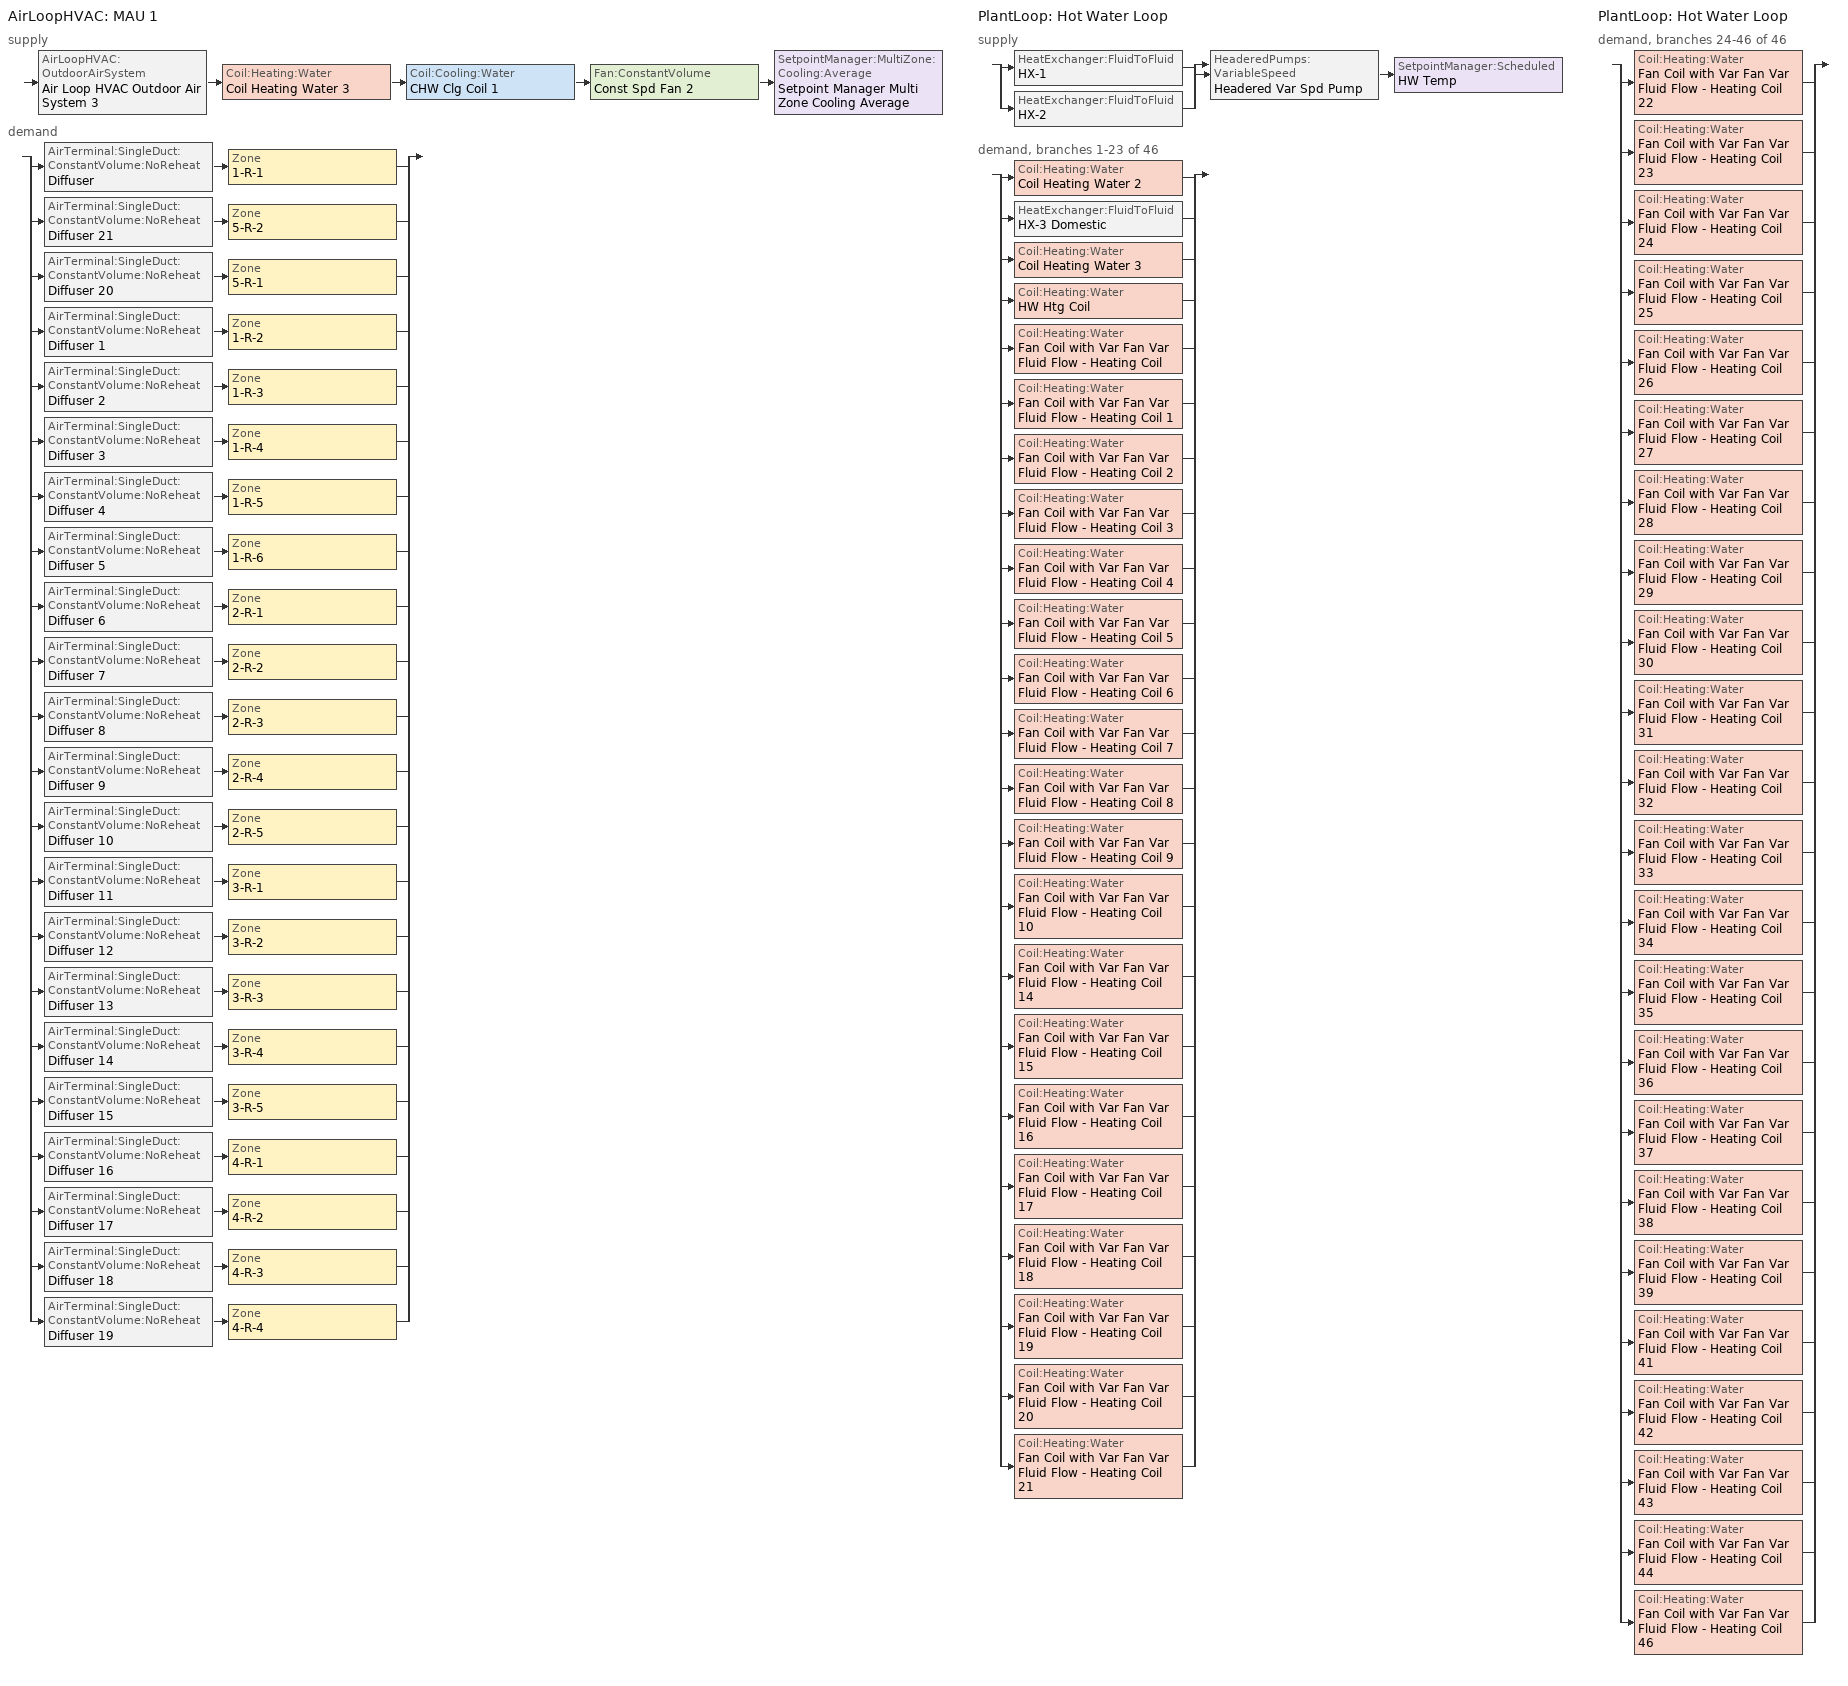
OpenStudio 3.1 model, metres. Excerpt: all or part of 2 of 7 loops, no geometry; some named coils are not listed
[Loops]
AirLoopHVAC 'MAU 1'
 supply: AirLoopHVAC:OutdoorAirSystem 'Air Loop HVAC Outdoor Air System 3' > Coil:Heating:Water 'Coil Heating Water 3' > Coil:Cooling:Water 'CHW Clg Coil 1' > Fan:ConstantVolume 'Const Spd Fan 2' > SetpointManager:MultiZone:Cooling:Average 'Setpoint Manager Multi Zone Cooling Average'
 demand: split
  | AirTerminal:SingleDuct:ConstantVolume:NoReheat 'Diffuser' > Zone '1-R-1'
  | AirTerminal:SingleDuct:ConstantVolume:NoReheat 'Diffuser 21' > Zone '5-R-2'
  | AirTerminal:SingleDuct:ConstantVolume:NoReheat 'Diffuser 20' > Zone '5-R-1'
  | AirTerminal:SingleDuct:ConstantVolume:NoReheat 'Diffuser 1' > Zone '1-R-2'
  | AirTerminal:SingleDuct:ConstantVolume:NoReheat 'Diffuser 2' > Zone '1-R-3'
  | AirTerminal:SingleDuct:ConstantVolume:NoReheat 'Diffuser 3' > Zone '1-R-4'
  | AirTerminal:SingleDuct:ConstantVolume:NoReheat 'Diffuser 4' > Zone '1-R-5'
  | AirTerminal:SingleDuct:ConstantVolume:NoReheat 'Diffuser 5' > Zone '1-R-6'
  | AirTerminal:SingleDuct:ConstantVolume:NoReheat 'Diffuser 6' > Zone '2-R-1'
  | AirTerminal:SingleDuct:ConstantVolume:NoReheat 'Diffuser 7' > Zone '2-R-2'
  | AirTerminal:SingleDuct:ConstantVolume:NoReheat 'Diffuser 8' > Zone '2-R-3'
  | AirTerminal:SingleDuct:ConstantVolume:NoReheat 'Diffuser 9' > Zone '2-R-4'
  | AirTerminal:SingleDuct:ConstantVolume:NoReheat 'Diffuser 10' > Zone '2-R-5'
  | AirTerminal:SingleDuct:ConstantVolume:NoReheat 'Diffuser 11' > Zone '3-R-1'
  | AirTerminal:SingleDuct:ConstantVolume:NoReheat 'Diffuser 12' > Zone '3-R-2'
  | AirTerminal:SingleDuct:ConstantVolume:NoReheat 'Diffuser 13' > Zone '3-R-3'
  | AirTerminal:SingleDuct:ConstantVolume:NoReheat 'Diffuser 14' > Zone '3-R-4'
  | AirTerminal:SingleDuct:ConstantVolume:NoReheat 'Diffuser 15' > Zone '3-R-5'
  | AirTerminal:SingleDuct:ConstantVolume:NoReheat 'Diffuser 16' > Zone '4-R-1'
  | AirTerminal:SingleDuct:ConstantVolume:NoReheat 'Diffuser 17' > Zone '4-R-2'
  | AirTerminal:SingleDuct:ConstantVolume:NoReheat 'Diffuser 18' > Zone '4-R-3'
  | AirTerminal:SingleDuct:ConstantVolume:NoReheat 'Diffuser 19' > Zone '4-R-4'
PlantLoop 'Hot Water Loop'
 supply: split
  | HeatExchanger:FluidToFluid 'HX-1'
  | HeatExchanger:FluidToFluid 'HX-2'
  join > HeaderedPumps:VariableSpeed 'Headered Var Spd Pump' > SetpointManager:Scheduled 'HW Temp'
 demand, branches 1-23 of 46: split
  | Coil:Heating:Water 'Coil Heating Water 2'
  | HeatExchanger:FluidToFluid 'HX-3 Domestic'
  | Coil:Heating:Water 'Coil Heating Water 3'
  | Coil:Heating:Water 'HW Htg Coil'
  | Coil:Heating:Water 'Fan Coil with Var Fan Var Fluid Flow - Heating Coil'
  | Coil:Heating:Water 'Fan Coil with Var Fan Var Fluid Flow - Heating Coil 1'
  | Coil:Heating:Water 'Fan Coil with Var Fan Var Fluid Flow - Heating Coil 2'
  | Coil:Heating:Water 'Fan Coil with Var Fan Var Fluid Flow - Heating Coil 3'
  | Coil:Heating:Water 'Fan Coil with Var Fan Var Fluid Flow - Heating Coil 4'
  | Coil:Heating:Water 'Fan Coil with Var Fan Var Fluid Flow - Heating Coil 5'
  | Coil:Heating:Water 'Fan Coil with Var Fan Var Fluid Flow - Heating Coil 6'
  | Coil:Heating:Water 'Fan Coil with Var Fan Var Fluid Flow - Heating Coil 7'
  | Coil:Heating:Water 'Fan Coil with Var Fan Var Fluid Flow - Heating Coil 8'
  | Coil:Heating:Water 'Fan Coil with Var Fan Var Fluid Flow - Heating Coil 9'
  | Coil:Heating:Water 'Fan Coil with Var Fan Var Fluid Flow - Heating Coil 10'
  | Coil:Heating:Water 'Fan Coil with Var Fan Var Fluid Flow - Heating Coil 14'
  | Coil:Heating:Water 'Fan Coil with Var Fan Var Fluid Flow - Heating Coil 15'
  | Coil:Heating:Water 'Fan Coil with Var Fan Var Fluid Flow - Heating Coil 16'
  | Coil:Heating:Water 'Fan Coil with Var Fan Var Fluid Flow - Heating Coil 17'
  | Coil:Heating:Water 'Fan Coil with Var Fan Var Fluid Flow - Heating Coil 18'
  | Coil:Heating:Water 'Fan Coil with Var Fan Var Fluid Flow - Heating Coil 19'
  | Coil:Heating:Water 'Fan Coil with Var Fan Var Fluid Flow - Heating Coil 20'
  | Coil:Heating:Water 'Fan Coil with Var Fan Var Fluid Flow - Heating Coil 21'
PlantLoop 'Hot Water Loop'
 demand, branches 24-46 of 46: split
  | Coil:Heating:Water 'Fan Coil with Var Fan Var Fluid Flow - Heating Coil 22'
  | Coil:Heating:Water 'Fan Coil with Var Fan Var Fluid Flow - Heating Coil 23'
  | Coil:Heating:Water 'Fan Coil with Var Fan Var Fluid Flow - Heating Coil 24'
  | Coil:Heating:Water 'Fan Coil with Var Fan Var Fluid Flow - Heating Coil 25'
  | Coil:Heating:Water 'Fan Coil with Var Fan Var Fluid Flow - Heating Coil 26'
  | Coil:Heating:Water 'Fan Coil with Var Fan Var Fluid Flow - Heating Coil 27'
  | Coil:Heating:Water 'Fan Coil with Var Fan Var Fluid Flow - Heating Coil 28'
  | Coil:Heating:Water 'Fan Coil with Var Fan Var Fluid Flow - Heating Coil 29'
  | Coil:Heating:Water 'Fan Coil with Var Fan Var Fluid Flow - Heating Coil 30'
  | Coil:Heating:Water 'Fan Coil with Var Fan Var Fluid Flow - Heating Coil 31'
  | Coil:Heating:Water 'Fan Coil with Var Fan Var Fluid Flow - Heating Coil 32'
  | Coil:Heating:Water 'Fan Coil with Var Fan Var Fluid Flow - Heating Coil 33'
  | Coil:Heating:Water 'Fan Coil with Var Fan Var Fluid Flow - Heating Coil 34'
  | Coil:Heating:Water 'Fan Coil with Var Fan Var Fluid Flow - Heating Coil 35'
  | Coil:Heating:Water 'Fan Coil with Var Fan Var Fluid Flow - Heating Coil 36'
  | Coil:Heating:Water 'Fan Coil with Var Fan Var Fluid Flow - Heating Coil 37'
  | Coil:Heating:Water 'Fan Coil with Var Fan Var Fluid Flow - Heating Coil 38'
  | Coil:Heating:Water 'Fan Coil with Var Fan Var Fluid Flow - Heating Coil 39'
  | Coil:Heating:Water 'Fan Coil with Var Fan Var Fluid Flow - Heating Coil 41'
  | Coil:Heating:Water 'Fan Coil with Var Fan Var Fluid Flow - Heating Coil 42'
  | Coil:Heating:Water 'Fan Coil with Var Fan Var Fluid Flow - Heating Coil 43'
  | Coil:Heating:Water 'Fan Coil with Var Fan Var Fluid Flow - Heating Coil 44'
  | Coil:Heating:Water 'Fan Coil with Var Fan Var Fluid Flow - Heating Coil 46'
[Sizing:Zone] Zone Cooling Design Supply Air Temperature Input Method=SupplyAirTemperature; Zone Cooling Design Supply Air Temperature {C}=12.7778; Zone Cooling Design Supply Air Temperature Difference {deltaC}=11.11; Zone Heating Design Supply Air Temperature Input Method=SupplyAirTemperature; Zone Heating Design Supply Air Temperature {C}=30; Zone Heating Design Supply Air Temperature Difference {deltaC}=11.11; Zone Cooling Design Supply Air Humidity Ratio {kg-H2O/kg-air}=0.0085; Zone Heating Design Supply Air Humidity Ratio {kg-H2O/kg-air}=0.008; Cooling Design Air Flow Method=DesignDay; Cooling Design Air Flow Rate {m3/s}=0.142056; Cooling Minimum Air Flow per Zone Floor Area {m3/s-m2}=0.0880872; Cooling Minimum Air Flow {m3/s}=0.141867; Heating Design Air Flow Method=DesignDay; Heating Design Air Flow Rate {m3/s}=0.142056; Heating Maximum Air Flow per Zone Floor Area {m3/s-m2}=0.235001; Heating Maximum Air Flow {m3/s}=0.141867; Account for Dedicated Outdoor Air System=No; Dedicated Outdoor Air System Control Strategy=NeutralSupplyAir; Dedicated Outdoor Air Low Setpoint Temperature for Design {C}=autosize; Dedicated Outdoor Air High Setpoint Temperature for Design {C}=autosize
1-R-4; 1-R-5; 1-R-6; 1-R-2; 1-R-3; 1-R-1; 2-R-3; 2-R-5; 2-R-2; 2-R-4; 2-R-1; 3-R-4; 3-R-1; 3-R-5; 3-R-2; 3-R-3; 4-R-1; 4-R-4; 4-R-3; 4-R-2; 5-R-2; 5-R-1
[Zone equipment]
1-R-4: Fan Coil with Var Fan Var Fluid Flow 29, Diffuser 3, Natural Ventilation 30
1-R-5: Fan Coil with Var Fan Var Fluid Flow 31, Diffuser 4, Natural Ventilation 28
1-R-6: Fan Coil with Var Fan Var Fluid Flow 30, Diffuser 5, Natural Ventilation 46
1-R-2: Fan Coil with Var Fan Var Fluid Flow 35, Diffuser 1, Natural Ventilation 34
1-R-3: Fan Coil with Var Fan Var Fluid Flow 37, Diffuser 2, Natural Ventilation 29
1-R-1: Fan Coil with Var Fan Var Fluid Flow 38, Diffuser, Natural Ventilation 23
2-R-3: Fan Coil with Var Fan Var Fluid Flow 43, Diffuser 8, Natural Ventilation 45
2-R-5: Fan Coil with Var Fan Var Fluid Flow 42, Diffuser 10, Natural Ventilation 42
2-R-2: Fan Coil with Var Fan Var Fluid Flow 44, Diffuser 7, Natural Ventilation 43
2-R-4: Fan Coil with Var Fan Var Fluid Flow 32, Diffuser 9, Natural Ventilation 33
2-R-1: Fan Coil with Var Fan Var Fluid Flow 9, Diffuser 6, Natural Ventilation 37
3-R-4: Fan Coil with Var Fan Var Fluid Flow 8, Diffuser 14, Natural Ventilation 7
3-R-1: Fan Coil with Var Fan Var Fluid Flow 2, Diffuser 11, Natural Ventilation 18
3-R-5: Fan Coil with Var Fan Var Fluid Flow 7, Diffuser 15, Natural Ventilation 5
3-R-2: Fan Coil with Var Fan Var Fluid Flow 16, Diffuser 12, Natural Ventilation 11
3-R-3: Fan Coil with Var Fan Var Fluid Flow 23, Diffuser 13, Natural Ventilation 20
4-R-1: Fan Coil with Var Fan Var Fluid Flow 22, Diffuser 16, Natural Ventilation 1
4-R-4: Fan Coil with Var Fan Var Fluid Flow 10, Diffuser 19, Natural Ventilation 15
4-R-3: Fan Coil with Var Fan Var Fluid Flow 18, Diffuser 18, Natural Ventilation 12
4-R-2: Fan Coil with Var Fan Var Fluid Flow 4, Diffuser 17, Natural Ventilation 21
5-R-2: Fan Coil with Var Fan Var Fluid Flow 1, Diffuser 21, Natural Ventilation 4
5-R-1: Diffuser 20, Natural Ventilation 19
[AirLoopHVAC]
MAU 1: Availability Schedule=Always On Discrete 2; Design Supply Air Flow Rate {m3/s}=1.97274; Design Return Air Flow Fraction of Supply Air Flow=1
[Sizing:System]
MAU 1: Type of Load to Size On=Sensible; Design Outdoor Air Flow Rate {m3/s}=1.97274; Central Heating Maximum System Air Flow Ratio=0.3; Preheat Design Temperature {C}=7; Preheat Design Humidity Ratio {kg-H2O/kg-Air}=0.008; Precool Design Temperature {C}=12.8; Precool Design Humidity Ratio {kg-H2O/kg-Air}=0.008; Central Cooling Design Supply Air Temperature {C}=12.8; Central Heating Design Supply Air Temperature {C}=12.8; Sizing Option=NonCoincident; 100% Outdoor Air in Cooling=Yes; 100% Outdoor Air in Heating=Yes; Central Cooling Design Supply Air Humidity Ratio {kg-H2O/kg-Air}=0.0085; Central Heating Design Supply Air Humidity Ratio {kg-H2O/kg-Air}=0.008; Cooling Design Air Flow Method=DesignDay; Cooling Design Air Flow Rate {m3/s}=0; Heating Design Air Flow Method=DesignDay; Heating Design Air Flow Rate {m3/s}=0; System Outdoor Air Method=ZoneSum; Zone Maximum Outdoor Air Fraction=1; Cooling Supply Air Flow Rate Per Floor Area {m3/s-m2}=0.00996765; Cooling Fraction of Autosized Cooling Supply Air Flow Rate=1; Cooling Supply Air Flow Rate Per Unit Cooling Capacity {m3/s-W}=3.94755e-05; Heating Supply Air Flow Rate Per Floor Area {m3/s-m2}=0.00996765; Heating Fraction of Autosized Heating Supply Air Flow Rate=1; Heating Fraction of Autosized Cooling Supply Air Flow Rate=1; Heating Supply Air Flow Rate Per Unit Heating Capacity {m3/s-W}=3.15882e-05; Cooling Design Capacity Method=CoolingDesignCapacity; Cooling Design Capacity {W}=33117; Cooling Design Capacity Per Floor Area {W/m2}=234.7; Fraction of Autosized Cooling Design Capacity=1; Heating Design Capacity Method=HeatingDesignCapacity; Heating Design Capacity {W}=122152; Heating Design Capacity Per Floor Area {W/m2}=157; Fraction of Autosized Heating Design Capacity=1; Central Cooling Capacity Control Method=OnOff
[Controller:OutdoorAir]
Controller Outdoor Air 3: Minimum Outdoor Air Flow Rate {m3/s}=1.97227; Maximum Outdoor Air Flow Rate {m3/s}=1.97274; Economizer Control Type=DifferentialDryBulb; Economizer Control Action Type=ModulateFlow; Economizer Maximum Limit Dry-Bulb Temperature {C}=28; Economizer Maximum Limit Enthalpy {J/kg}=64000; Economizer Minimum Limit Dry-Bulb Temperature {C}=-100; Lockout Type=NoLockout; Minimum Limit Type=FixedMinimum; Controller Mechanical Ventilation=Controller Mechanical Ventilation 3; High Humidity Control=No; Heat Recovery Bypass Control Type=BypassWhenWithinEconomizerLimits
[Controller:MechanicalVentilation]
Controller Mechanical Ventilation 3: Availability Schedule=Always On Discrete; System Outdoor Air Method=ZoneSum
[AirLoopHVAC:OutdoorAirSystem]
Air Loop HVAC Outdoor Air System 3: Controller=Controller Outdoor Air 3
[PlantLoop]
Hot Water Loop: Glycol Concentration=30; Plant Loop Volume {m3}=Autocalculate; Load Distribution Scheme=Optimal
[Sizing:Plant]
Hot Water Loop: Loop Type=Heating; Design Loop Exit Temperature {C}=82.2222; Loop Design Temperature Difference {deltaC}=11.1111; Sizing Option=NonCoincident; Zone Timesteps in Averaging Window=1; Coincident Sizing Factor Mode=None
[SetpointManager:Scheduled]
HW Temp: Control Variable=Temperature; Schedule=HW Temp
[Fan:ConstantVolume]
Const Spd Fan 2: Availability Schedule=Always On Discrete hvac_library; Pressure Rise {Pa}=281.47; Maximum Flow Rate {m3/s}=1.97274
[Coil:Heating:Water] U-Factor Times Area Value {W/K}=Autosize
Name | Availability Schedule | Maximum Water Flow Rate {m3/s} | Rated Capacity {W} | Rated Inlet Water Temperature {C} | Rated Inlet Air Temperature {C} | Rated Outlet Water Temperature {C} | Rated Outlet Air Temperature {C}
Coil Heating Water 3 | Always On Discrete | 0.00454249 | 1.22152e+08 | 82.2222 | -18.8889 | 71.1111 | 35.4444
Fan Coil with Var Fan Var Fluid Flow - Heating Coil; Fan Coil with Var Fan Var Fluid Flow - Heating Coil 38 | Always On Discrete hvac_library | 0.000460558 | 1.59724e+07
Fan Coil with Var Fan Var Fluid Flow - Heating Coil 1; Fan Coil with Var Fan Var Fluid Flow - Heating Coil 3; Fan Coil with Var Fan Var Fluid Flow - Heating Coil 5; Fan Coil with Var Fan Var Fluid Flow - Heating Coil 6; Fan Coil with Var Fan Var Fluid Flow - Heating Coil 8; Fan Coil with Var Fan Var Fluid Flow - Heating Coil 10; Fan Coil with Var Fan Var Fluid Flow - Heating Coil 15; Fan Coil with Var Fan Var Fluid Flow - Heating Coil 16; Fan Coil with Var Fan Var Fluid Flow - Heating Coil 18; Fan Coil with Var Fan Var Fluid Flow - Heating Coil 19; Fan Coil with Var Fan Var Fluid Flow - Heating Coil 20; Fan Coil with Var Fan Var Fluid Flow - Heating Coil 22; Fan Coil with Var Fan Var Fluid Flow - Heating Coil 23; Fan Coil with Var Fan Var Fluid Flow - Heating Coil 25; Fan Coil with Var Fan Var Fluid Flow - Heating Coil 26; Fan Coil with Var Fan Var Fluid Flow - Heating Coil 29; Fan Coil with Var Fan Var Fluid Flow - Heating Coil 32; Fan Coil with Var Fan Var Fluid Flow - Heating Coil 33; Fan Coil with Var Fan Var Fluid Flow - Heating Coil 41; Fan Coil with Var Fan Var Fluid Flow - Heating Coil 42; Fan Coil with Var Fan Var Fluid Flow - Heating Coil 44; Fan Coil with Var Fan Var Fluid Flow - Heating Coil 46 | Always On Discrete hvac_library | 0.000492104 | 2.00754e+07
Fan Coil with Var Fan Var Fluid Flow - Heating Coil 2; Fan Coil with Var Fan Var Fluid Flow - Heating Coil 14; Fan Coil with Var Fan Var Fluid Flow - Heating Coil 21; Fan Coil with Var Fan Var Fluid Flow - Heating Coil 43 | Always On Discrete hvac_library | 0.000151416 | 6.09588e+06
Fan Coil with Var Fan Var Fluid Flow - Heating Coil 4; Fan Coil with Var Fan Var Fluid Flow - Heating Coil 24 | Always On Discrete hvac_library | 7.57082e-05 | 3.04794e+06
Fan Coil with Var Fan Var Fluid Flow - Heating Coil 7; Fan Coil with Var Fan Var Fluid Flow - Heating Coil 9; Fan Coil with Var Fan Var Fluid Flow - Heating Coil 17; Fan Coil with Var Fan Var Fluid Flow - Heating Coil 34 | Always On Discrete hvac_library | 0.000454249 | 1.90203e+07
Fan Coil with Var Fan Var Fluid Flow - Heating Coil 27; Fan Coil with Var Fan Var Fluid Flow - Heating Coil 28; Fan Coil with Var Fan Var Fluid Flow - Heating Coil 35; Fan Coil with Var Fan Var Fluid Flow - Heating Coil 37 | Always On Discrete hvac_library | 0.000189271 | 8.08876e+06
Fan Coil with Var Fan Var Fluid Flow - Heating Coil 30; Fan Coil with Var Fan Var Fluid Flow - Heating Coil 39 | Always On Discrete hvac_library | 0.000416395 | 1.70274e+07
Fan Coil with Var Fan Var Fluid Flow - Heating Coil 31; Fan Coil with Var Fan Var Fluid Flow - Heating Coil 36 | Always On Discrete hvac_library | 0.000157725 | 6.03726e+06
[Controller:WaterCoil]
Controller Water Coil 1: Water Coil=Coil Heating Water 3; Action=Normal; Minimum Actuated Flow {m3/s}=0
[HeatExchanger:FluidToFluid] Heat Exchange Model Type=Ideal; Control Type=HeatingSetpointOnOff; Minimum Temperature Difference to Activate Heat Exchanger {deltaC}=0.01; Heat Transfer Metering End Use Type=LoopToLoop; Component Override Cooling Control Temperature Mode=Loop; Sizing Factor=1; Operation Maximum Temperature Limit {C}=100
Name | Loop Demand Side Design Flow Rate {m3/s} | Loop Supply Side Design Flow Rate {m3/s} | Heat Exchanger U-Factor Times Area Value {W/K} | Operation Minimum Temperature Limit {C}
HX-3 Domestic | 0.00107253 | 0.00107253 | autosize | 0
HX-1 | 0.00845409 | 0.00845409 | Autosize | 5.68434e-14
HX-2 | 0.00845409 | 0.00845409 | autosize | 0
[HeaderedPumps:VariableSpeed]
Headered Var Spd Pump: Total Rated Flow Rate {m3/s}=0.0176653; Number of Pumps in Bank=2; Flow Sequencing Control Scheme=Sequential; Rated Pump Head {Pa}=179344; Rated Power Consumption {W}=5592.75; Motor Efficiency=0.91; Fraction of Motor Inefficiencies to Fluid Stream=0; Coefficient 1 of the Part Load Performance Curve=0; Coefficient 2 of the Part Load Performance Curve=1; Coefficient 3 of the Part Load Performance Curve=0; Coefficient 4 of the Part Load Performance Curve=0; Minimum Flow Rate Fraction=0; Pump Control Type=Continuous; Skin Loss Radiative Fraction=0.1; Design Power Sizing Method=PowerPerFlowPerPressure; Design Electric Power per Unit Flow Rate {W/(m3/s)}=348701.1; Design Shaft Power per Unit Flow Rate per Unit Head {W-s/m3-Pa}=1.28205
[AirTerminal:SingleDuct:ConstantVolume:NoReheat] Availability Schedule=Always On Discrete hvac_library
Name | Maximum Air Flow Rate {m3/s}
Diffuser | 0.71736
Diffuser 1; Diffuser 2 | 0.339802
Diffuser 3; Diffuser 7; Diffuser 9; Diffuser 10; Diffuser 12; Diffuser 13; Diffuser 14; Diffuser 16; Diffuser 18; Diffuser 19; Diffuser 21 | 0.835347
Diffuser 4 | 0.252492
Diffuser 5 | 0.705561
Diffuser 6; Diffuser 15 | 0.785792
Diffuser 8; Diffuser 11 | 0.259571
Diffuser 17 | 0.129786
Diffuser 20 | AutoSize
[SetpointManager:MultiZone:Cooling:Average]
Setpoint Manager Multi Zone Cooling Average: Control Variable=Temperature; Minimum Setpoint Temperature {C}=12.7778; Maximum Setpoint Temperature {C}=18.3333
[Schedule:Constant] Value=1
Always On Discrete hvac_library; Always On Discrete; Always On Discrete 2
[Schedule:Ruleset]
HW Temp: Default Day Schedule=Deck_Temperature_Default; Summer Design Day Schedule=Deck_Temperature_Summer_Design_Day; Winter Design Day Schedule=Deck_Temperature_Winter_Design_Day
[Schedule:Day]
Deck_Temperature_Default: 24, 0, 82.2222
Deck_Temperature_Summer_Design_Day; Deck_Temperature_Winter_Design_Day: 24, 0, 12.8
